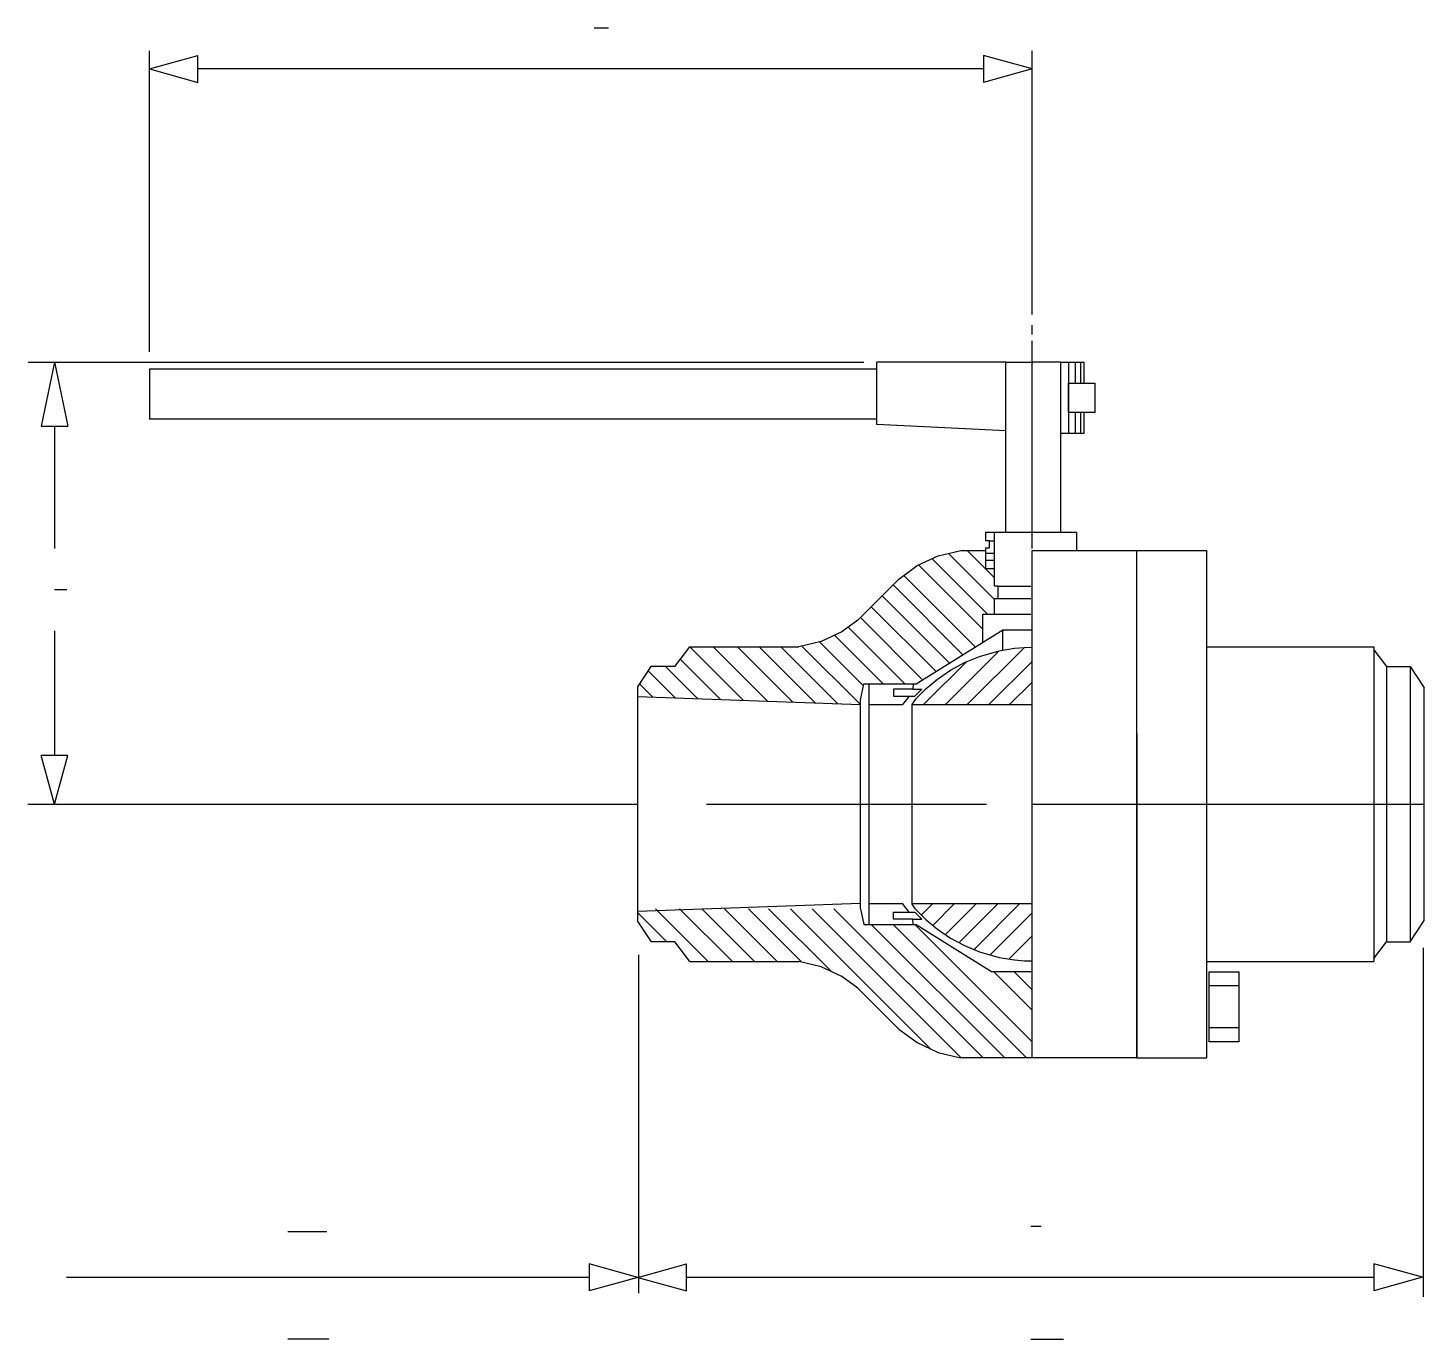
# Model space of a CAD drawing. Extents: x 477 to 1158, y 284 to 923.
import ezdxf

# ---------------------------------------------------------------- set-up
doc = ezdxf.new("R2010")
doc.units = 0
doc.header["$MEASUREMENT"] = 0
doc.layers.add('1', color=7, linetype='CONTINUOUS')

msp = doc.modelspace()

# ---------------------------------------------------------------- linework, layer by layer
at = {"layer": '1', "color": 5, "linetype": 'Continuous'}
for p, q in [((753.45, 923.47), (760.45, 923.47)), ((490.19, 649.5), (496.19, 649.5)), ((966.31, 339.12), (971.31, 339.12)), ((966.31, 283.99), (982.31, 283.99))]:
    msp.add_line(p, q, dxfattribs=at)
at = {"layer": '1', "color": 3, "linetype": 'Continuous'}
for p, q in [((536.46, 765.53), (536.46, 912.37)), ((966.97, 783.74), (966.97, 912.37)), ((536.46, 903.47), (560.18, 910.03)), ((560.18, 896.92), (560.18, 910.03)), ((560.18, 896.92), (560.18, 910.03)), ((943.26, 910.03), (943.26, 896.92)), ((966.97, 903.47), (943.26, 910.03)), ((943.26, 910.03), (943.26, 896.92)), ((536.46, 903.47), (560.18, 896.92)), ((943.26, 903.47), (560.18, 903.47)), ((966.97, 903.47), (943.26, 896.92)), ((477.41, 760.4), (884.94, 760.4)), ((490.19, 760.4), (483.64, 729.27)), ((490.19, 760.4), (496.75, 729.27)), ((483.64, 729.27), (496.75, 729.27)), ((483.64, 729.27), (496.75, 729.27)), ((490.19, 729.27), (490.19, 669.5)), ((490.19, 629.5), (490.19, 568.61)), ((496.75, 568.61), (483.64, 568.61)), ((490.19, 544.89), (483.64, 568.61)), ((496.75, 568.61), (483.64, 568.61)), ((490.19, 544.89), (496.75, 568.61)), ((477.24, 544.89), (774.54, 544.89)), ((774.98, 471.43), (774.98, 306.38)), ((1157.64, 474.75), (1157.64, 304.66)), ((750.91, 320.64), (750.91, 307.52)), ((774.62, 314.08), (750.91, 320.64)), ((750.91, 320.64), (750.91, 307.52)), ((774.62, 314.08), (798.33, 320.64)), ((798.33, 307.52), (798.33, 320.64)), ((798.33, 307.52), (798.33, 320.64)), ((1133.68, 320.71), (1133.68, 307.6)), ((1157.39, 314.16), (1133.68, 320.71)), ((1133.68, 320.71), (1133.68, 307.6)), ((750.91, 314.08), (496.03, 314.08)), ((774.62, 314.08), (750.91, 307.52)), ((774.62, 314.08), (798.33, 307.52)), ((1133.68, 314.08), (798.33, 314.08)), ((1157.39, 314.16), (1133.68, 307.6))]:
    msp.add_line(p, q, dxfattribs=at)
at = {"layer": '1', "color": 4, "linetype": 'Continuous'}
for p, q in [((966.97, 774.01), (966.97, 778.43)), ((966.97, 669.62), (966.97, 770.91)), ((935.29, 668.64), (948.69, 655.24)), ((911.63, 661.53), (942.69, 630.47)), ((918.15, 664.56), (945.16, 637.54)), ((926.14, 667.18), (948.69, 644.62)), ((904.38, 656.41), (939.24, 621.54)), ((899.12, 651.78), (933.15, 617.74)), ((888.51, 641.17), (920.1, 609.58)), ((893.81, 646.47), (926.63, 613.66)), ((883.2, 635.87), (913.58, 605.51)), ((870.59, 627.27), (894.31, 603.54)), ((877.28, 631.19), (904.92, 603.54)), ((799.99, 621.61), (826.14, 595.44)), ((811.46, 621.61), (838.05, 595.02)), ((823.22, 621.61), (850.25, 594.58)), ((833.83, 621.61), (861.25, 594.18)), ((844.44, 621.61), (872.25, 593.78)), ((854.7, 621.95), (883.23, 593.42)), ((863.23, 624.03), (884.72, 602.53)), ((950.96, 619.7), (924.67, 593.41)), ((963.17, 621.3), (935.28, 593.41)), ((795.26, 615.57), (814.94, 595.89)), ((935.08, 614.43), (914.06, 593.41)), ((966.97, 614.51), (945.88, 593.41)), ((779.67, 609.95), (792.98, 596.64)), ((788.24, 611.98), (803.98, 596.24)), ((775.45, 603.56), (781.97, 597.03)), ((966.97, 604.39), (956, 593.41)), ((808.09, 544.89), (944.74, 544.89)), ((966.97, 544.89), (1158.11, 544.89)), ((966.97, 544.89), (1128.31, 544.89)), ((774.54, 491.99), (788.74, 477.8)), ((783.25, 493.89), (808.96, 468.19)), ((795.07, 493.89), (820.77, 468.19)), ((805.94, 493.89), (831.64, 468.19)), ((816.98, 493.89), (842.69, 468.19)), ((828.63, 493.89), (854.34, 468.19)), ((838.46, 493.89), (869.21, 463.16)), ((849.07, 493.89), (917.41, 425.57)), ((859.68, 493.89), (932.41, 421.16)), ((870.29, 493.89), (943.02, 421.16)), ((918.56, 496.38), (912.93, 490.75)), ((929.17, 496.38), (918.5, 485.71)), ((939.78, 496.38), (924.6, 481.21)), ((950.38, 496.38), (931.25, 477.25)), ((960.99, 496.38), (938.5, 473.89)), ((966.97, 491.94), (946.27, 471.24)), ((888.54, 486.24), (953.63, 421.16)), ((899.15, 486.24), (964.24, 421.16)), ((909.76, 486.24), (966.97, 429.03)), ((966.97, 480.6), (955.61, 469.24)), ((948.17, 463.29), (966.97, 444.49)), ((958.02, 463.29), (966.97, 454.33))]:
    msp.add_line(p, q, dxfattribs=at)
at = {"layer": '1', "color": 7, "linetype": 'Continuous'}
for p, q in [((891.24, 757), (536.48, 757)), ((536.48, 757), (536.48, 732.58)), ((891.24, 730.03), (891.24, 760.4)), ((954.14, 760.4), (891.24, 760.4)), ((954.14, 760.4), (967.57, 760.4)), ((954.14, 677.49), (954.14, 760.4)), ((981.01, 760.4), (967.57, 760.4)), ((981.01, 760.4), (992.39, 760.4)), ((981.01, 677.49), (981.01, 760.4)), ((984.74, 760.4), (984.74, 725.78)), ((988.14, 750.2), (988.14, 760.4)), ((990.69, 750.2), (990.69, 760.4)), ((992.39, 750.2), (992.39, 760.4)), ((984.74, 750.2), (997.49, 750.2)), ((984.74, 735.98), (984.74, 750.2)), ((997.49, 750.2), (997.49, 735.98)), ((997.49, 735.98), (984.74, 735.98)), ((988.14, 725.78), (988.14, 735.98)), ((990.69, 725.78), (990.69, 735.98)), ((992.39, 725.78), (992.39, 735.98)), ((891.24, 732.58), (536.48, 732.58)), ((954.14, 726.92), (891.24, 730.03)), ((981.01, 725.78), (992.39, 725.78)), ((944.44, 677.49), (988.61, 677.49)), ((944.44, 673.24), (944.44, 677.49)), ((948.69, 651.14), (948.69, 677.49)), ((988.61, 677.49), (988.61, 668.64)), ((921.17, 665.97), (932.16, 668.64)), ((932.16, 668.64), (944.44, 668.64)), ((946.14, 673.24), (944.44, 673.24)), ((944.44, 659.64), (944.44, 669.84)), ((944.44, 669.84), (946.14, 669.84)), ((944.44, 667.29), (948.69, 667.29)), ((946.14, 669.84), (946.14, 673.24)), ((946.14, 673.24), (948.69, 673.24)), ((966.97, 668.64), (1017.97, 668.64)), ((966.97, 421.16), (966.97, 668.64)), ((1017.97, 668.64), (1051.97, 668.64)), ((1017.97, 421.16), (1017.97, 668.64)), ((1051.97, 668.64), (1051.97, 421.16)), ((902.01, 654.67), (910.97, 661.23)), ((910.97, 661.23), (921.17, 665.97)), ((944.44, 663.89), (948.69, 663.89)), ((881.94, 634.6), (902.01, 654.67)), ((948.69, 659.64), (944.44, 659.64)), ((950.39, 651.14), (948.69, 651.14)), ((950.39, 645.19), (950.39, 651.14)), ((950.39, 651.14), (966.38, 651.14)), ((948.69, 645.19), (950.39, 645.19)), ((948.69, 637.54), (948.69, 645.19)), ((950.39, 645.19), (966.38, 645.19)), ((881.94, 634.6), (874.24, 628.97)), ((942.96, 623.86), (942.96, 637.54)), ((942.96, 637.54), (966.38, 637.54)), ((874.24, 628.97), (864.04, 624.23)), ((910.44, 603.54), (952.6, 629.89)), ((952.6, 629.89), (966.97, 629.89)), ((952.6, 620.04), (952.6, 629.89)), ((799.86, 621.61), (792.52, 611.98)), ((800.1, 621.59), (853.22, 621.59)), ((864.04, 624.23), (853.22, 621.59)), ((941.33, 616.97), (950.9, 619.69)), ((950.9, 619.69), (958.31, 620.91)), ((958.31, 620.91), (963.17, 621.3)), ((963.17, 621.3), (966.97, 621.4)), ((1051.97, 621.61), (1133.57, 621.61)), ((1133.57, 621.61), (1133.57, 468.19)), ((1133.57, 620.14), (1139.79, 611.98)), ((927.17, 610.23), (933.96, 613.91)), ((933.96, 613.91), (941.33, 616.97)), ((781.01, 611.98), (774.54, 602.18)), ((792.52, 611.98), (781.01, 611.98)), ((920.81, 605.9), (927.17, 610.23)), ((1139.79, 611.98), (1151.31, 611.98)), ((1139.79, 611.98), (1139.79, 478.05)), ((1151.31, 611.98), (1158.11, 601.67)), ((1151.31, 611.98), (1151.31, 478.05)), ((774.54, 602.18), (774.54, 488)), ((883.23, 595.55), (884.94, 603.54)), ((884.94, 603.54), (910.44, 603.54)), ((887.49, 486.24), (887.49, 603.54)), ((908.74, 600.99), (899.39, 600.99)), ((899.39, 600.99), (899.39, 597.59)), ((908.97, 603.54), (908.74, 600.99)), ((908.74, 600.99), (913.14, 600.99)), ((909.78, 597.59), (913.14, 600.99)), ((909.95, 595.9), (915.29, 601.3)), ((915.29, 601.3), (920.81, 605.9)), ((1158.11, 544.89), (1158.11, 601.67)), ((883.23, 593.39), (774.54, 597.3)), ((883.3, 493.89), (883.23, 595.55)), ((887.49, 593.41), (903.82, 593.41)), ((899.39, 597.59), (907.04, 597.59)), ((906.98, 597.63), (903.82, 593.41)), ((907.04, 597.59), (909.78, 597.59)), ((908.29, 593.41), (908.29, 496.38)), ((908.29, 593.41), (966.97, 593.41)), ((909.95, 595.89), (908.36, 593.41)), ((966.97, 421.16), (966.97, 598.44)), ((966.97, 544.89), (966.97, 593.49)), ((1017.97, 579.24), (1017.97, 421.16)), ((1158.11, 488.11), (1158.11, 544.89)), ((883.23, 496.4), (774.54, 492.49)), ((883.3, 493.89), (884.94, 486.24)), ((887.49, 496.38), (903.82, 496.38)), ((899.39, 488.79), (899.39, 492.19)), ((899.39, 492.19), (907.04, 492.19)), ((906.98, 492.16), (903.82, 496.38)), ((907.04, 492.19), (909.78, 492.19)), ((908.29, 496.38), (966.97, 496.38)), ((909.95, 493.89), (908.36, 496.38)), ((909.78, 492.19), (913.14, 488.79)), ((909.95, 493.89), (915.29, 488.49)), ((781.27, 477.8), (774.54, 488)), ((884.94, 486.24), (910.44, 486.24)), ((908.74, 488.79), (899.39, 488.79)), ((908.97, 486.24), (908.74, 488.79)), ((908.74, 488.79), (913.14, 488.79)), ((910.44, 486.24), (947.16, 463.29)), ((915.29, 488.49), (920.81, 483.89)), ((920.81, 483.89), (927.17, 479.56)), ((1151.31, 477.8), (1158.11, 488.11)), ((792.78, 477.8), (781.27, 477.8)), ((800.1, 468.19), (792.78, 477.8)), ((927.17, 479.56), (933.96, 475.88)), ((1133.59, 469.66), (1139.79, 477.8)), ((1139.79, 477.8), (1151.31, 477.8)), ((933.96, 475.88), (941.33, 472.82)), ((941.33, 472.82), (950.9, 470.1)), ((950.9, 470.1), (958.31, 468.88)), ((800.1, 468.19), (853.22, 468.19)), ((864.04, 465.56), (853.22, 468.19)), ((874.24, 460.82), (864.04, 465.56)), ((947.16, 463.29), (966.97, 463.29)), ((958.31, 468.88), (963.17, 468.49)), ((963.17, 468.49), (966.97, 468.39)), ((1051.97, 468.19), (1133.57, 468.19)), ((1053.35, 429.04), (1053.35, 463.04)), ((1053.35, 463.04), (1067.8, 463.04)), ((1067.8, 463.04), (1067.8, 429.04)), ((881.94, 455.19), (874.24, 460.82)), ((1067.8, 456.24), (1053.35, 456.24)), ((881.94, 455.19), (902.01, 435.12)), ((1067.8, 435.84), (1053.35, 435.84)), ((902.01, 435.12), (910.97, 428.56)), ((1067.8, 429.04), (1053.35, 429.04)), ((910.97, 428.56), (921.17, 423.82)), ((921.17, 423.82), (932.11, 421.16)), ((1017.97, 421.16), (932.11, 421.16)), ((1017.97, 421.16), (1047.67, 421.16)), ((1017.97, 421.16), (1051.97, 421.16))]:
    msp.add_line(p, q, dxfattribs=at)
at = {"layer": '1', "color": 2, "linetype": 'Continuous'}
for p, q in [((603.96, 336.47), (622.96, 336.47)), ((603.96, 284.14), (623.96, 284.14))]:
    msp.add_line(p, q, dxfattribs=at)

doc.saveas('drawing.dxf')
